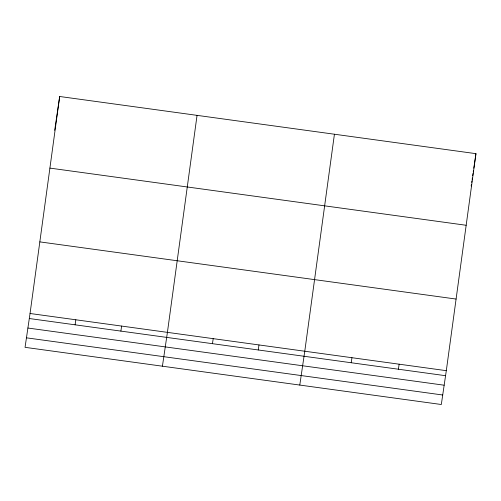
<?xml version="1.0" encoding="UTF-8"?>
<svg xmlns="http://www.w3.org/2000/svg" width="501" height="501" viewBox="0 0 501 501"><rect width="100%" height="100%" fill="white"/><g stroke="black" fill="none" stroke-linecap="round" stroke-linejoin="round"><path stroke-width="0.75" d="M30.047 313.494L59.688 96.493L475.95 153.663L446.31 370.671L441.312 404.507L25.05 347.337L30.047 313.494L446.31 370.671M197.056 115.355L167.415 332.363L162.418 366.2M334.424 134.224L304.777 351.232L299.78 385.069M54.69 130.329L59.688 96.493M75.094 324.811L75.833 319.782M120.885 331.098L121.624 326.076M212.462 343.68L213.201 338.651M258.247 349.967L258.992 344.945M351.214 362.737L351.952 357.714M398.389 369.218L399.134 364.189M471.172 186.04L471.385 184.581M471.71 182.383L471.923 180.924M472.142 179.458L472.355 177.999M472.693 175.738L473.025 173.478M473.245 171.968L473.47 170.459M473.802 168.198L475.098 159.424M475.205 158.692L475.95 153.663M49.906 168.104L466.168 225.275M39.829 241.883L456.092 299.059M29.302 318.523L445.564 375.7M27.899 328.03L444.162 385.206M26.453 337.824L442.715 395.001"/></g></svg>
